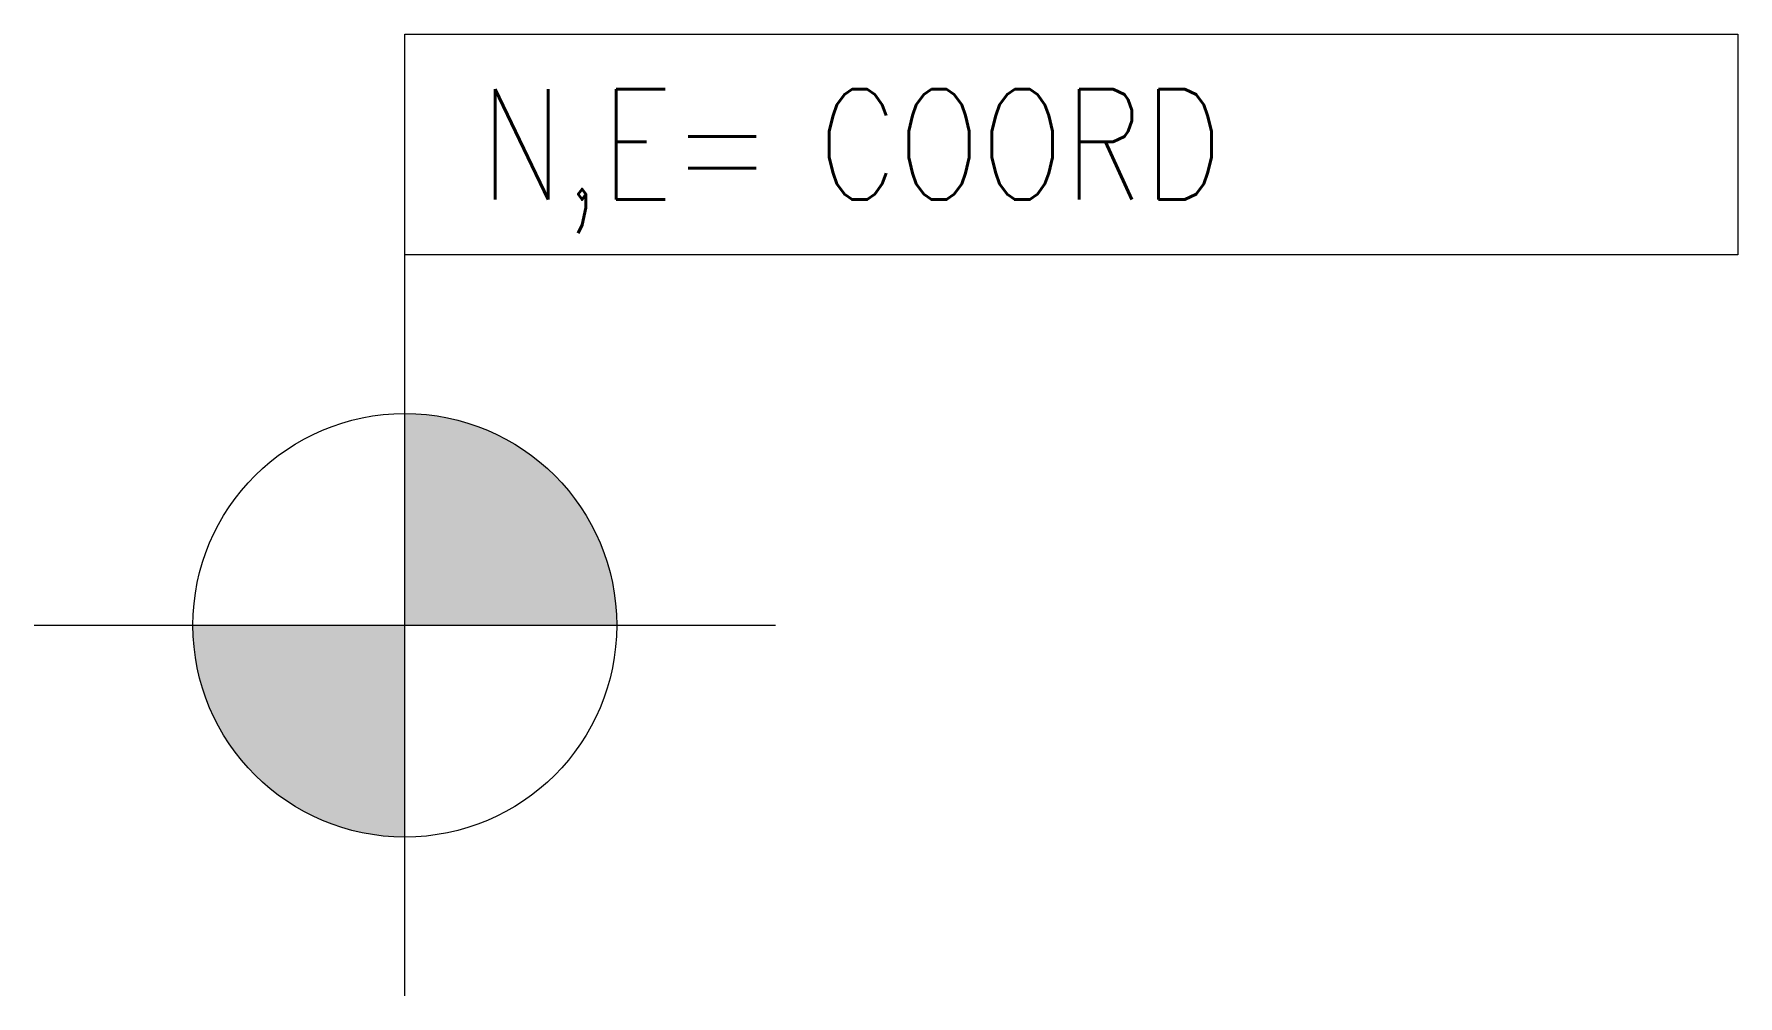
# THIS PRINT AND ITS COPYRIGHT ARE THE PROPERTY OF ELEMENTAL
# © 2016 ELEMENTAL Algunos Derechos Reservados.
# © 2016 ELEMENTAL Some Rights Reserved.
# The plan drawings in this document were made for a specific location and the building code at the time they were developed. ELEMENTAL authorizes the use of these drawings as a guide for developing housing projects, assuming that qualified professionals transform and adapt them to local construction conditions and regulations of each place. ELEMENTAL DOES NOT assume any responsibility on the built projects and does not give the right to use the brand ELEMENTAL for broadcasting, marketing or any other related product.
# Model space of a CAD drawing. Header units: metres. Extents: x -1.7 to 60.7, y -1.7 to 73.3.
# Drawn here: x -1.68 to 6.04, y -1.68 to 2.68 of the extents above; entities that cross this region are included whole.
import ezdxf
from ezdxf.enums import TextEntityAlignment as Align

# ---------------------------------------------------------------- set-up
doc = ezdxf.new("R2010")
doc.units = ezdxf.units.M
doc.header["$LTSCALE"] = 5
doc.header["$MEASUREMENT"] = 0
doc.layers.add('A-ANNO-SYMB', color=3, linetype='Continuous', lineweight=18)
doc.layers.add('A-ANNO-TEXT', color=3, linetype='Continuous', lineweight=18)
doc.styles.add('E-ROMANS', font='romans.shx', dxfattribs={"width": 0.8})
pattern_1 = [(45, (0, 0), (-5.30330086e-05, 5.30330086e-05), []), (45, (3.5355e-05, 0), (-5.30330086e-05, 5.30330086e-05), [])]

msp = doc.modelspace()

# ---------------------------------------------------------------- hatches: boundary and pattern name
at = {"layer": 'A-ANNO-SYMB'}
h = msp.add_hatch(dxfattribs=at)
h.set_pattern_fill('ANSI32', color=256, scale=0.0002)
h.set_pattern_definition(pattern_1)
h.paths.add_polyline_path([(0, 0.96), (0, 0), (0.96, 0, 0.414214)])
h = msp.add_hatch(dxfattribs=at)
h.set_pattern_fill('ANSI32', color=256, scale=0.0002)
h.set_pattern_definition(pattern_1)
h.paths.add_polyline_path([(0, 0), (-0.96, 0, 0.414214), (0, -0.96)])

# ---------------------------------------------------------------- linework, layer by layer
msp.add_lwpolyline([(6.0398, 1.68), (0, 1.68), (0, 2.68), (6.0398, 2.68)], close=True, dxfattribs=at)
for points in [[(0, -1.68), (0, 1.68)], [(-1.68, 0), (1.68, 0)]]:
    msp.add_lwpolyline(points, dxfattribs=at)
msp.add_circle((0, 0), 0.96, dxfattribs=at)

# ---------------------------------------------------------------- texts
at = {"layer": 'A-ANNO-SYMB', "style": 'E-ROMANS', "width": 0.8}
msp.add_attdef('COORD', text='0.000, 0.000', height=0.5, dxfattribs=at).set_placement((1.8716, 2.18), align=Align.MIDDLE_LEFT)
at = {"layer": 'A-ANNO-TEXT', "style": 'E-ROMANS', "width": 0.8}
msp.add_text('N,E=', height=0.5, rotation=0, dxfattribs=at).set_placement((1, 2.18), align=Align.MIDDLE_CENTER)

doc.saveas('drawing.dxf')
